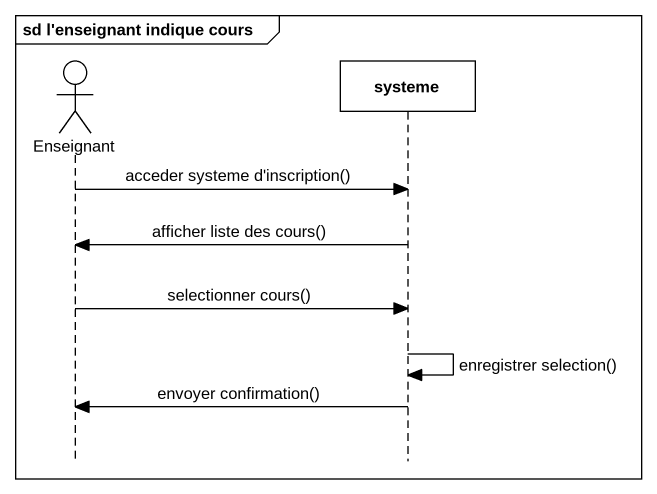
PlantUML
@startuml
mainframe sd l'enseignant indique cours
hide footbox
actor Enseignant
participant systeme

Enseignant -> systeme : acceder systeme d'inscription()
systeme -> Enseignant : afficher liste des cours()
Enseignant -> systeme : selectionner cours()
systeme -> systeme : enregistrer selection()
systeme -> Enseignant : envoyer confirmation()
@enduml
